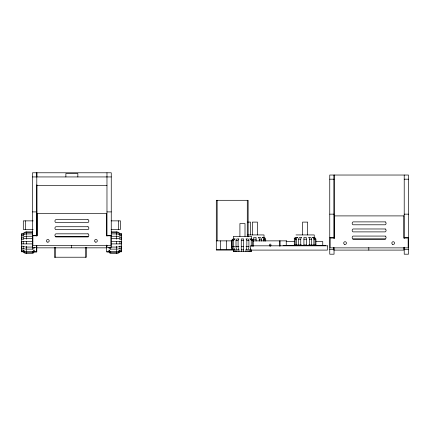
<?xml version="1.0" encoding="UTF-8"?>
<svg xmlns="http://www.w3.org/2000/svg" width="430" height="430" viewBox="0 0 430 430"><rect width="100%" height="100%" fill="white"/><g stroke="black" fill="none" stroke-linecap="round" stroke-linejoin="round"><path stroke-width="0.64" d="M32.513 176.94L111.257 176.94M329.756 179.192L334.04 179.192M404.216 179.192L408.5 179.192M36.754 185.486L106.973 185.486M32.513 211.899L36.797 211.899M106.973 211.899L111.257 211.899M329.756 214.151L334.04 214.151M404.216 214.151L408.5 214.151M33.191 220.869L23.301 220.869L23.301 229.416L33.191 229.416M111.101 220.869L120.491 220.869L120.491 229.416L111.101 229.416M247.572 222.1L250.513 222.1L250.513 234.925M24.918 251.803L21.5 251.803L21.5 233.581L23.209 233.581A4.273 4.273 0 0 1 26.628 231.872L32.401 231.872A2.3 2.3 0 0 1 32.798 232.012M111.381 231.872L116.508 231.872A4.273 4.273 0 0 1 119.932 233.581L121.642 233.581L121.642 251.803L118.223 251.803M32.798 232.84A2.3 1.994 0 0 0 32.401 232.727L26.628 232.727A4.273 3.703 0 0 0 23.209 234.205L21.5 234.205L21.5 235.403L23.209 235.403A4.273 3.703 0 0 1 26.628 233.925L32.401 233.925A2.3 1.994 0 0 1 32.798 234.038M111.381 232.727L116.508 232.727A4.273 3.703 0 0 1 119.932 234.205L121.642 234.205L121.642 235.403L119.932 235.403A4.273 3.703 0 0 0 116.508 233.925L111.381 233.925M247.691 234.925L263.998 234.925L263.998 237.489A2.3 2.3 0 0 1 265.713 239.198L265.713 241.123M296.007 234.925L314.228 234.925L314.228 238.736M32.513 235.366L36.797 235.366M106.973 235.366L111.257 235.366M32.798 238.392A2.3 1.15 0 0 0 32.401 238.322L26.628 238.322A4.273 2.139 0 0 0 23.209 239.177L21.5 239.177L21.5 237.102L23.209 237.102A4.273 2.139 0 0 1 26.628 236.247L32.401 236.247A2.3 1.15 0 0 1 32.798 236.312M111.381 236.247L116.508 236.247A4.273 2.139 0 0 1 119.932 237.102L121.642 237.102L121.642 239.177L119.932 239.177A4.273 2.139 0 0 0 116.508 238.322L111.381 238.322M55.572 236.892L88.284 236.892M329.756 237.618L334.04 237.618M404.216 237.618L408.5 237.618M294.12 238.129L294.921 238.129M253.689 239.198L256.092 239.198M261.338 239.198A2.3 1.15 -90 0 0 260.483 237.489L258.409 237.489A2.3 1.15 -90 0 1 259.263 239.198L261.338 239.198L261.338 241.123M264.858 239.198A2.3 1.994 90 0 0 263.38 237.489L262.182 237.489A2.3 1.994 -90 0 1 263.66 239.198L264.858 239.198L264.858 241.123M295.147 239.198L296.351 239.198A2.3 1.994 -90 0 1 297.829 237.489L296.63 237.489A2.3 1.994 -90 0 0 295.147 239.198L295.147 244.966A4.273 3.703 -90 0 0 295.195 245.627M298.673 239.198L300.747 239.198A2.3 1.15 -90 0 1 301.602 237.489L299.527 237.489A2.3 1.15 -90 0 0 298.673 239.198L298.673 244.966A4.273 2.139 -90 0 0 298.694 245.627M303.919 239.198L306.316 239.198M311.567 239.198A2.3 1.15 -90 0 0 310.713 237.489L308.638 237.489A2.3 1.15 -90 0 1 309.492 239.198L311.567 239.198L311.567 244.966A4.273 2.139 90 0 1 311.54 245.627M315.088 239.198A2.3 1.994 90 0 0 313.61 237.489L312.411 237.489A2.3 1.994 -90 0 1 313.889 239.198L315.088 239.198L315.088 244.966A4.273 3.703 -90 0 1 315.045 245.627M352.815 239.144L385.527 239.144M232.49 240.65L233.689 240.65A2.3 1.994 -90 0 1 235.172 238.94L233.968 238.94A2.3 1.994 -90 0 0 232.49 240.65L232.49 246.422A4.273 3.703 -90 0 0 233.968 249.841L233.968 251.55M236.011 240.65L238.091 240.65A2.3 1.15 -90 0 1 238.946 238.94L236.865 238.94A2.3 1.15 -90 0 0 236.011 240.65L236.011 246.422A4.273 2.139 90 0 0 236.865 249.841L236.865 251.55M241.262 240.65L243.659 240.65M248.911 240.65A2.3 1.15 -90 0 0 248.056 238.94L245.976 238.94A2.3 1.15 -90 0 1 246.831 240.65L248.911 240.65L248.911 246.422A4.273 2.139 90 0 1 248.056 249.841L248.056 251.55M252.431 240.65A2.3 1.994 90 0 0 250.948 238.94L249.749 238.94A2.3 1.994 -90 0 1 251.233 240.65L252.431 240.65L252.431 246.422M216.306 240.87L232.044 240.87M253.222 240.87L286.606 240.87M32.798 241.493L21.5 241.493L21.5 243.896L32.798 243.896M111.381 241.493L121.642 241.493L121.642 243.896L111.381 243.896M286.778 241.547L294.324 241.547M316.093 241.547L322.753 241.547L322.753 245.492M296.007 237.489A2.3 2.3 0 0 0 294.297 239.198L294.297 244.966L297.829 244.966M298.673 244.966L301.602 244.966M303.919 244.966L306.316 244.966M308.638 244.966L311.567 244.966M312.411 244.966L315.937 244.966L315.937 239.198A2.3 2.3 0 0 0 314.228 237.489M283.107 245.482L325.827 245.482M32.798 246.997A2.3 1.15 0 0 1 32.401 247.067L26.628 247.067A4.273 2.139 0 0 1 23.209 246.213L21.5 246.213L21.5 248.287L23.209 248.287A4.273 2.139 0 0 0 26.628 249.142L32.401 249.142A2.3 1.15 0 0 0 34.11 248.287L34.11 247.25M110.537 247.035A2.3 1.15 0 0 0 110.741 247.067L116.508 247.067A4.273 2.139 0 0 0 119.932 246.213L121.642 246.213L121.642 248.287L119.932 248.287A4.273 2.139 0 0 1 116.508 249.142L110.741 249.142A2.3 1.15 0 0 1 109.032 248.287L109.032 247.25M253.281 246.422L253.281 240.65A2.3 2.3 0 0 0 251.572 238.94L251.572 236.376L233.35 236.376L233.35 238.94A2.3 2.3 0 0 0 231.641 240.65L231.641 246.422L235.172 246.422M236.011 246.422L238.946 246.422M241.262 246.422L243.659 246.422M245.976 246.422L248.911 246.422M36.797 247.331L32.513 247.331L32.513 172.779L111.257 172.779L111.257 247.331L106.973 247.331L106.973 245.337M216.306 249.416L233.356 249.416M329.756 249.583L334.04 249.583L334.04 247.589M404.216 249.583L408.5 249.583M233.968 249.841L235.172 249.841L235.172 251.55M236.865 249.841L238.946 249.841L238.946 251.55M241.262 249.841L243.659 249.841M245.976 251.55L245.976 249.841L248.056 249.841M249.749 251.55L249.749 249.841L250.351 249.841M23.209 249.986L21.5 249.986L21.5 251.184L23.209 251.184A4.273 3.703 0 0 0 26.628 252.663L32.401 252.663A2.3 1.994 0 0 0 34.11 251.184L34.11 249.986A2.3 1.994 0 0 1 32.401 251.464L26.628 251.464A4.273 3.703 0 0 1 23.209 249.986L23.209 251.184M119.932 249.986L121.642 249.986L121.642 251.184L119.932 251.184A4.273 3.703 0 0 1 116.508 252.663L110.741 252.663A2.3 1.994 0 0 1 109.032 251.184L109.032 249.986A2.3 1.994 0 0 0 110.741 251.464L116.508 251.464A4.273 3.703 0 0 0 119.932 249.986L119.932 251.184M233.893 250.093L216.306 250.093L216.301 200.305L248.137 200.305L248.142 236.817M33.739 251.948L36.797 251.948L36.797 245.337M106.973 251.948L109.424 251.948M23.209 251.803A4.273 4.273 0 0 0 26.628 253.517L32.401 253.517A2.3 2.3 0 0 0 34.11 251.803L36.674 251.803L36.674 247.25M119.932 251.803A4.273 4.273 0 0 1 116.508 253.517L110.741 253.517A2.3 2.3 0 0 1 109.032 251.803L106.468 251.803L106.468 245.052M54.594 257.221L86.419 257.221L86.425 247.261M404.216 175.031L404.216 238.478M404.216 247.212L404.216 254.2L408.5 254.2L408.5 175.031L329.756 175.031L329.756 254.2L334.04 254.2L334.04 249.755M403.861 247.529L403.861 250.093L333.766 250.093L333.766 247.529M368.811 247.529L368.811 250.093M334.126 175.031L334.126 238.478M334.04 175.031L334.04 238.344M313.889 239.198L313.889 244.966A4.273 3.703 -90 0 1 313.846 245.627M309.492 239.198L309.492 244.966A4.273 2.139 90 0 1 309.466 245.627M307.67 234.925L307.67 222.1L302.569 222.1L302.569 234.925M306.316 245.627L306.316 237.489L303.919 237.489L303.919 245.627M300.747 239.198L300.747 244.966A4.273 2.139 -90 0 0 300.774 245.627M296.351 239.198L296.351 244.966A4.273 3.703 90 0 0 296.394 245.627M286.246 240.87L286.246 245.471M280.097 240.87L280.097 246.127M279.414 240.87L279.414 246.127M263.66 239.198L263.66 241.123M259.263 239.198L259.263 241.123M257.441 234.925L257.441 222.1L252.34 222.1L252.34 234.925M256.092 241.123L256.092 237.489L253.689 237.489L253.689 241.123M251.572 249.841L251.572 251.55L233.35 251.55L233.35 249.841A4.273 4.273 0 0 1 231.641 246.422M251.233 240.65L251.233 246.422M250.948 249.841L250.948 251.55M247.288 200.305L247.288 236.817M246.831 240.65L246.831 246.422A4.273 2.139 90 0 1 245.976 249.841M245.009 236.376L245.009 223.552L239.913 223.552L239.913 236.376M243.659 251.55L243.659 238.94L241.262 238.94L241.262 251.55M238.091 240.65L238.091 246.422A4.273 2.139 90 0 0 238.946 249.841M233.689 240.65L233.689 246.422A4.273 3.703 90 0 0 235.172 249.841M231.351 240.87L231.351 249.416M226.411 240.87L226.411 249.416M220.391 240.87L220.391 249.416M217.155 200.305L217.155 240.8M119.932 234.205L119.932 235.403M119.932 237.102L119.932 239.177M119.932 241.493L119.932 243.896M119.932 246.213L119.932 248.287M118.465 220.869L118.465 229.416M116.508 231.872L116.508 235.403M116.508 236.247L116.508 239.177M116.508 241.493L116.508 243.896M116.508 246.213L116.508 249.142M116.508 249.986L116.508 253.517M110.741 247.067L110.741 249.142M110.741 251.464L110.741 252.663M106.973 172.779L106.973 176.789M106.973 176.94L106.973 236.091M106.618 245.277L106.618 247.841L36.523 247.841L36.523 245.277M106.468 233.581L106.468 235.403M85.57 247.261L85.57 257.221M77.846 176.94L77.846 173.521L65.881 173.521L65.881 176.94M71.568 245.277L71.568 247.841M55.438 247.261L55.438 257.221M54.583 247.261L54.583 257.221M36.883 172.779L36.883 176.789M36.883 184.803L36.883 235.554M36.797 172.779L36.797 176.768M36.797 176.94L36.797 236.091M32.401 232.727L32.401 233.925M32.401 236.247L32.401 238.322M32.401 241.493L32.401 243.896M32.401 247.067L32.401 249.142M32.401 251.464L32.401 252.663M26.628 231.872L26.628 235.403M26.628 236.247L26.628 239.177M26.628 241.493L26.628 243.896M26.628 246.213L26.628 249.142M26.628 249.986L26.628 253.517M25.327 220.869L25.327 229.416M23.209 234.205L23.209 235.403M23.209 237.102L23.209 239.177M23.209 241.493L23.209 243.896M23.209 246.213L23.209 248.287M251.297 239.075A2.3 1.994 -90 0 1 251.62 239.284M250.545 248.895A4.273 3.703 90 0 1 249.749 249.841M270.024 246.191A1.086 0.769 -90 0 1 269.594 244.519A1.086 0.769 -90 0 1 270.852 244.519A1.086 0.769 -90 0 1 270.422 246.191M294.351 245.627A4.273 4.273 0 0 1 294.297 244.966M314.12 237.715A2.3 1.994 -90 0 1 314.421 237.957M315.937 244.966A4.273 4.273 0 0 1 315.889 245.627M106.549 213.651L37.222 213.651L37.222 235.79L32.863 235.79L32.863 245.621L110.908 245.621L110.908 235.79L106.549 235.79L106.549 213.651M403.791 215.903L334.465 215.903L334.465 238.043L330.106 238.043L330.106 247.874L408.151 247.874L408.151 238.043L403.791 238.043L403.791 215.903M87.999 219.633L55.771 219.633A1.661 1.661 0 0 0 55.771 222.541L87.999 222.541A1.661 1.661 0 0 0 87.999 219.633M385.242 221.885L353.014 221.885A1.661 1.661 0 0 0 353.014 224.793L385.242 224.793A1.661 1.661 0 0 0 385.242 221.885M87.999 226.728L55.771 226.728A1.661 1.661 0 0 0 55.771 229.636L87.999 229.636A1.661 1.661 0 0 0 87.999 226.728M385.242 228.98L353.014 228.98A1.661 1.661 0 0 0 353.014 231.888L385.242 231.888A1.661 1.661 0 0 0 385.242 228.98M87.999 233.823L55.771 233.823A1.661 1.661 0 0 0 55.771 236.731L87.999 236.731A1.661 1.661 0 0 0 87.999 233.823M385.242 236.075L353.014 236.075A1.661 1.661 0 0 0 353.014 238.983L385.242 238.983A1.661 1.661 0 0 0 385.242 236.075M327.402 245.82L250.341 245.82L250.341 250.093L327.402 250.093L327.402 245.82M344.382 244.272A1.365 1.365 0 0 0 346.435 243.084A1.365 1.365 0 0 0 344.382 241.902A1.365 1.365 0 0 0 344.382 244.272M392.504 244.272A1.365 1.365 0 0 0 394.557 243.084A1.365 1.365 0 0 0 392.504 241.902A1.365 1.365 0 0 0 392.504 244.272M47.139 242.02A1.365 1.365 0 0 0 49.192 240.832A1.365 1.365 0 0 0 47.139 239.65A1.365 1.365 0 0 0 47.139 242.02M95.267 242.02A1.365 1.365 0 0 0 97.314 240.832A1.365 1.365 0 0 0 95.267 239.65A1.365 1.365 0 0 0 95.267 242.02"/></g></svg>
